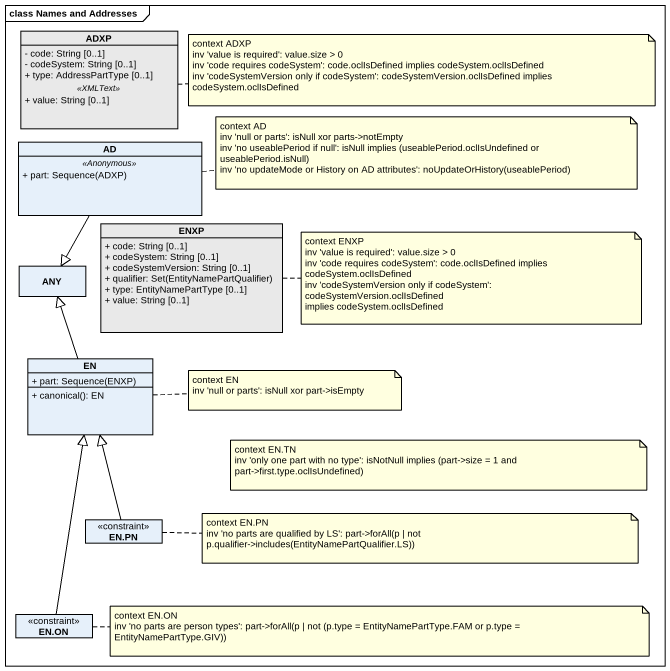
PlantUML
@startuml
mainframe class Names and Addresses
hide circle
hide empty members
skinparam classAttributeIconSize 0
class ADXP #E9E9E9 {
  - code: String [0..1]
  - codeSystem: String [0..1]
  + type: AddressPartType [0..1]
  .. <<XMLText>> ..
  + value: String [0..1]
}
class AD {
  .. <<Anonymous>> ..
  {field} + part: Sequence(ADXP)
}
class ENXP #E9E9E9 {
  + code: String [0..1]
  + codeSystem: String [0..1]
  + codeSystemVersion: String [0..1]
  {field} + qualifier: Set(EntityNamePartQualifier)
  + type: EntityNamePartType [0..1]
  + value: String [0..1]
}
class ANY
class EN {
  {field} + part: Sequence(ENXP)
  + canonical(): EN
}
class "EN.PN" as EN_PN <<constraint>>
class "EN.ON" as EN_ON <<constraint>>
AD --|> ANY
EN -up-|> ANY
EN_PN -up-|> EN
EN_ON -up-|> EN
note right of ADXP
  context ADXP
  inv 'value is required': value.size > 0
  inv 'code requires codeSystem': code.oclIsDefined implies codeSystem.oclIsDefined
  inv 'codeSystemVersion only if codeSystem': codeSystemVersion.oclIsDefined implies codeSystem.oclIsDefined
end note
note right of AD
  context AD
  inv 'null or parts': isNull xor parts->notEmpty
  inv 'no useablePeriod if null': isNull implies (useablePeriod.oclIsUndefined or useablePeriod.isNull)
  inv 'no updateMode or History on AD attributes': noUpdateOrHistory(useablePeriod)
end note
note right of ENXP
  context ENXP
  inv 'value is required': value.size > 0
  inv 'code requires codeSystem': code.oclIsDefined implies
  codeSystem.oclIsDefined
  inv 'codeSystemVersion only if codeSystem': codeSystemVersion.oclIsDefined
  implies codeSystem.oclIsDefined
end note
note right of EN
  context EN
  inv 'null or parts': isNull xor part->isEmpty
end note
note as N5
  context EN.TN
  inv 'only one part with no type': isNotNull implies (part->size = 1 and part->first.type.oclIsUndefined)
end note
note right of EN_PN
  context EN.PN
  inv 'no parts are qualified by LS': part->forAll(p | not p.qualifier->includes(EntityNamePartQualifier.LS))
end note
note right of EN_ON
  context EN.ON
  inv 'no parts are person types': part->forAll(p | not (p.type = EntityNamePartType.FAM or p.type = EntityNamePartType.GIV))
end note
@enduml
